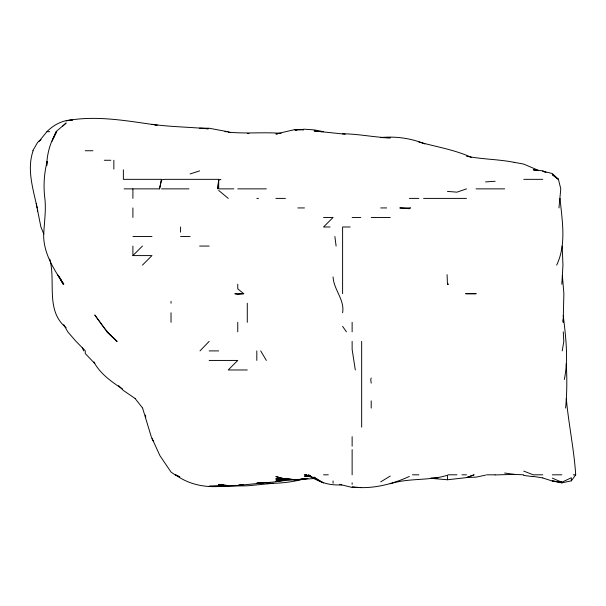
<?xml version="1.0" encoding="UTF-8"?>
<svg xmlns="http://www.w3.org/2000/svg" width="606" height="606" viewBox="0 0 606 606"><rect width="100%" height="100%" fill="white"/><g stroke="black" fill="none" stroke-linecap="round" stroke-linejoin="round"><path stroke-width="0.91" d="M46.685 165.468C47.018 153.591 50.374 141.781 56.653 131.676L56.653 131.6M46.821 165.226L47.124 161.567C44.064 173.581 43.306 186.103 44.859 198.397C46.321 211.13 43.95 223.803 43.662 236.522C44.193 254.3 54.101 269.92 63.789 284.184L58.138 275.45M124.063 188.867L159.537 188.867L161.499 179.793L165.112 179.338L218.69 179.338L217.781 188.867L218.69 180.111L220.932 179.338M565.603 408.096C566.981 393.43 567.148 378.606 566.254 363.903M558.959 207.934L560.785 188.867L558.421 179.338L552.301 174.642L558.421 179.338M564.315 379.5C568.708 358.275 565.625 336.572 563.262 315.378M562.216 350.904L563.807 341.375L563.262 331.838M561.83 284.259L562.959 265.117L562.171 246.059M159.537 188.867L161.499 179.338L123.374 179.338L123.374 169.801M33.125 150.742C26.581 169.407 33.224 189.39 37.186 207.934M371.198 378.015L370.743 379.5L371.198 383.166M556.664 265.117C566.671 244.104 562.065 220.592 560.042 198.397M52.131 141.206L55.964 131.676L66.183 122.995L62.782 126.071M53.26 138.827L56.653 131.676M32.8 150.742L37.587 142.44L39.178 141.206L46.882 131.676M542.764 477.982L552.301 481.028L561.83 482.884L571.36 480.838L575.7 474.816C574.064 449.281 568.579 424.094 566.299 398.566M199.995 350.904L209.161 341.375M132.903 246.059L132.903 255.588L142.44 246.059M142.44 265.117L151.97 255.588L132.903 255.588M47.124 131.404C53.896 124.836 62.607 119.996 72.25 120.056M38.89 141.206L41.132 139.691M380.727 481.876L390.256 476.043M561.83 482.884L561.83 482.217L552.301 480.997L561.83 482.217L571.36 477.77L571.36 480.838M409.323 476.46C391.567 484.558 371.698 489.421 352.131 487.019L358.199 487.36M466.514 188.867L456.985 192.17L447.448 191.398M190.095 173.945L199.624 170.892M390.256 483.762C408.883 477.793 428.965 481.035 447.448 475.248L447.448 479.763L466.514 477.619L474.134 474.816L466.514 477.536L476.043 477.134L485.573 475.149M304.477 478.801L306.212 478.346M277.616 481.194L303.606 479.005C291.516 482.406 278.874 483.474 266.352 483.399L270.677 483.285M304.477 479.157L307.939 478.392L294.94 480.096M302.742 479.02L294.94 480.346L303.606 479.028M277.616 481.149L279.343 480.906M281.078 480.664L285.411 480.058L275.881 481.77L237.757 485.406L243.059 484.497L237.757 485.542L228.22 486.08L218.69 484.345L228.22 485.906L218.69 484.573L223.023 484.974M284.547 478.672L275.881 479.869L284.547 478.566L275.881 478.573L285.411 479.088L275.881 476.558L285.411 479.217L293.213 479.52M243.748 293.713L237.757 294.425L234.855 293.713L243.748 293.713L237.757 288.835L237.757 284.184M72.25 120.139L66.183 120.791C96.293 114.989 127.177 120.965 157.166 125.131L154.568 124.753M495.11 474.93L514.168 474.362L523.705 474.816M485.573 181.906L495.11 181.27M273.283 483.3L247.286 485.815L209.161 486.239L226.492 485.694C208.684 488.345 190.292 485.671 175.513 474.816L179.724 476.846M277.616 133.888L275.881 133.979L294.94 129.548L303.606 129.911M314.006 478.528L294.94 479.891L285.411 478.657L293.213 479.414M281.078 480.369L284.547 480.255M296.675 130.101L294.94 130.138L304.477 129.214L314.006 129.866L323.536 131.676L314.006 130.926L345.2 134.214M430.987 478.058L437.918 478.028M47.124 131.676L49.715 131.676M224.932 131.676L227.606 131.676L229.954 132.509M320.869 131.676L322.589 131.676M85.249 150.742L92.945 150.742M104.308 160.272L110.792 160.272M523.766 179.338L542.764 179.338M161.499 188.867L188.966 188.867M233.825 188.867L218.69 188.867L218.69 179.338M237.757 188.867L266.352 188.867M476.043 188.867L504.639 188.867M256.815 198.397L258.512 198.397M275.881 198.397L285.411 198.397M409.323 198.397L418.852 198.397M423.594 198.397L466.514 198.397M297.804 207.934L304.477 207.934M380.727 207.934L386.651 207.934M323.536 217.463L333.073 217.463L323.536 226.992L330.05 226.992M352.131 217.463L360.812 217.463M371.198 217.463L390.256 217.463M350.192 226.992L342.602 226.992L342.602 293.713M132.903 236.522L151.97 236.522M180.565 236.522L190.095 236.522M199.624 246.059L209.161 246.059M209.161 350.904L218.69 350.904M209.161 360.434L237.757 360.434L228.22 369.971L247.286 369.971M323.536 474.816L328.3 474.816M412.459 474.816L418.852 474.816M448.023 474.816L456.985 474.816M461.977 474.816L466.514 474.816M486.497 474.816L495.11 474.816M542.764 474.816L533.235 474.816L523.705 471.074M552.301 474.816L561.83 474.816M573.261 474.816L575.7 474.816M339.428 484.345L352.131 487.429L361.668 487.557M199.624 128.139L209.161 128.237L227.606 131.676M341.739 484.914C331.861 485.308 321.672 483.959 314.006 477.104L323.536 482.974L314.006 478.687L308.477 474.816L314.006 478.195L305.833 474.816L310.742 476.407M281.078 133.335C263.466 131.949 245.801 133.941 228.22 132.123M342.602 133.79C358.593 133.873 374.273 137.426 390.256 137.835L380.727 137.562C395.824 136.115 410.913 138.236 424.92 143.933M309.674 476.399L304.477 476.157L311.408 476.846M247.286 133.502L249.021 133.608M202.23 128.343L208.29 128.798C189.557 127.048 170.687 126.912 151.97 124.313M447.448 479.763L430.987 478.331M224.758 485.133L226.492 485.292M523.705 475.415L533.235 476.649M504.639 473.021L514.168 474.362M514.168 162.347C498.412 159.196 482.262 159.386 466.514 156.234M533.235 476.414L542.764 477.892M447.448 284.009L448.47 284.184L447.448 284.184L447.077 274.654M514.168 162.34L523.705 164.082L538.628 170.468M310.537 476.271L304.477 474.816L311.408 476.748M536.704 170.642L533.235 169.801L542.764 170.839L545.945 172.43M418.852 142.001C436.388 146.857 454.629 149.75 471.279 157.325M552.301 478.126L561.83 482.217M179.77 476.907L175.005 474.816L171.028 472.059L159.976 455.75L151.242 436.691L142.599 408.096M544.355 171.915L542.764 171.18L552.301 173.528L558.444 179.338M122.533 389.029C111.587 381.735 100.27 373.932 93.915 362.024L94.778 363.509L85.249 353.533L85.249 350.76L75.712 341.026L67.781 331.838L63.721 324.619M135.236 398.566L123.374 390.453L118.594 385.628M218.69 190.413L228.22 198.374M66.183 327.748C45.079 310.598 56.085 281.767 49.737 259.057M109.391 333.906L116.86 341.375L107.08 331.838L117.041 341.375L107.027 331.838L94.778 314.984L100.119 322.309M104.838 328.641L107.482 331.838M135.138 398.566L142.44 407.815M100.641 323.021L104.308 328.005M342.602 326.354L346.427 331.838M260.701 350.904L266.352 360.434M57.623 274.654L63.13 284.184L59.449 277.033M151.97 438.615L153.697 441.653M43.783 233.924L40.905 226.992L36.224 203.601M82.295 347.443L83.613 350.904M355.305 369.971L352.131 349.397L352.131 341.375M333.073 276.904C333.656 289.713 344.867 299.72 342.602 312.779M334.883 236.522L336.11 246.059M562.376 275.518L563.883 293.713L563.156 322.309L563.05 319.71M145.576 415.027L145.69 417.625M371.198 400.892L371.198 408.096M361.668 341.375L361.668 427.154M352.131 322.309L352.131 331.838M352.131 436.691L352.131 446.221M352.131 449.614L352.131 474.816M352.131 482.785L352.131 484.345M333.073 480.959L333.073 483.285M256.815 350.904L256.815 360.434M247.286 303.25L247.286 322.309M237.757 322.309L237.757 331.838M180.565 226.992L180.565 232.159M171.028 301.394L171.028 303.25M171.028 312.779L171.028 322.309M161.499 179.338L161.499 179.793M132.903 188.867L132.903 198.397M132.903 207.934L132.903 217.463M113.845 160.272L113.845 169.097M37.587 209.782L37.587 211.63M410.36 207.934L409.323 208.714L399.793 207.934L410.36 207.934M285.411 479.407L275.881 481.278L285.411 479.444M266.352 482.535L256.815 483.058L266.352 482.565M476.043 293.713L465.772 293.713L476.043 293.713M226.492 485.429L218.69 485.436L226.492 485.451"/></g></svg>
